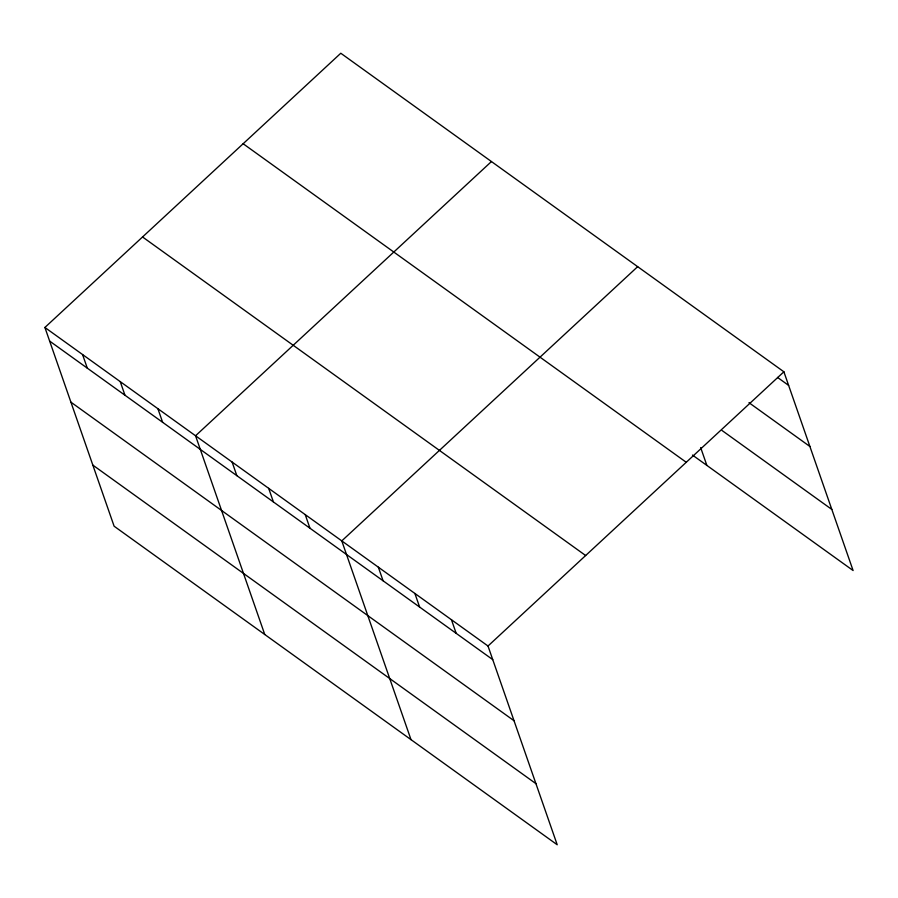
<?xml version="1.0" encoding="UTF-8"?>
<svg xmlns="http://www.w3.org/2000/svg" width="898" height="898" viewBox="0 0 898 898"><rect width="100%" height="100%" fill="white"/><g stroke="black" fill="none" stroke-linecap="round" stroke-linejoin="round"><path stroke-width="1.35" d="M44.9 327.467L488.007 646.021L557.209 844.76L114.113 526.206L44.9 327.467L340.791 53.24L783.887 371.794L853.1 570.533L692.47 455.062M491.442 161.55L195.551 435.777L264.764 634.516M637.67 266.672L341.779 540.899L410.992 739.638M488.007 646.021L783.887 371.794M777.545 377.429L788.624 385.399M748.977 402.686L809.906 446.486M722.16 430.591L831.829 509.435M243.145 143.736L686.252 462.29M142.546 236.971L585.653 555.525M49.637 341.072L492.744 659.626M70.908 402.158L514.015 720.724M92.831 465.108L535.938 783.662M700.665 447.586L706.872 465.411M451.447 619.743L456.184 633.337M414.887 593.466L419.624 607.059M378.339 567.177L383.076 580.782M305.219 514.621L309.956 528.215M268.67 488.332L273.407 501.937M232.111 462.055L236.848 475.659M157.891 408.702L162.628 422.296M120.231 381.616L124.968 395.221M82.56 354.542L87.297 368.146"/></g></svg>
